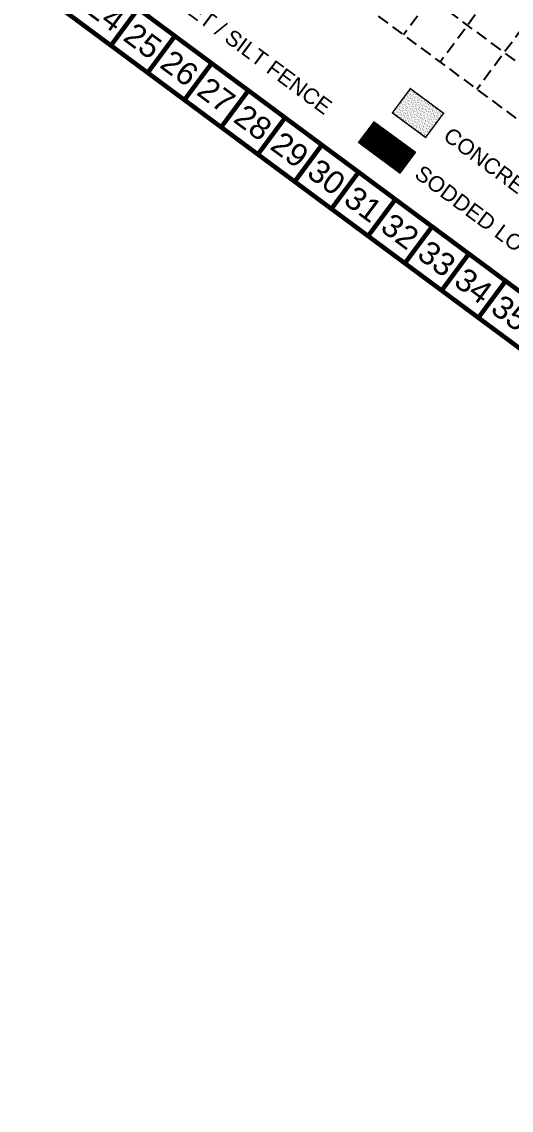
# Model space of a CAD drawing. Header units: feet. Extents: x 2260 to 6199, y 3666 to 7344.
# Drawn here: x 3212 to 3771, y 3666 to 4910 of the extents above; entities that cross this region are included whole.
import ezdxf
from ezdxf.enums import TextEntityAlignment as Align

# ---------------------------------------------------------------- set-up
doc = ezdxf.new("R2010")
doc.units = ezdxf.units.FT
doc.header["$LTSCALE"] = 40
doc.header["$MEASUREMENT"] = 0
doc.linetypes.add('HIDDEN', pattern=[0.375, 0.25, -0.125])
for name, color, linetype in [('BASE', 7, 'CONTINUOUS'), ('GRID', 254, 'HIDDEN'), ('LEGEND', 7, 'CONTINUOUS')]:
    doc.layers.add(name, color=color, linetype=linetype)
doc.styles.add("L200'", font='ARIAL.TTF', dxfattribs={"height": 0.001969})
doc.styles.get("Standard").update_dxf_attribs({"font": 'ARIAL.TTF'})

msp = doc.modelspace()

# ---------------------------------------------------------------- hatches: boundary and pattern name
at = {"layer": 'BASE'}
h = msp.add_hatch(dxfattribs=at)
h.set_pattern_fill('AR-SAND', color=30, scale=1.378062, angle=-36.5494, style=0)
h.set_pattern_definition([(0.95063, (4510.2082, 4028.5431), (1.511524, 2.1848018), [0, -2.0946546, 0, -2.342706, 0, -2.239351]), (330.95063, (4510.208, 4028.543), (4.27526, 1.6719), [0, -1.130011, 0, -1.8879453, 0, -0.7234827]), (290.95063, (4508.8465, 4029.5525), (3.45218, -2.5493774), [0, -0.689031, 0, -2.480512, 0, -3.2384463]), (280.95063, (4508.8465, 4029.5525), (4.048227, -1.495361), [0, -0.3445156, 0, -1.6261134, 0, -1.860384])])
h.paths.add_polyline_path([(3672.9, 4777.9), (3693.4, 4805.6), (3655.5, 4833.7), (3635, 4806)])
at = {"layer": 'LEGEND'}
h = msp.add_hatch(dxfattribs=at)
h.set_pattern_fill('ANSI31', color=2, scale=137.646655, angle=-36.5494, style=0)
h.set_pattern_definition([(8.451, (3497.5, 4755.123), (-2.5285, 17.019), [])])
h.paths.add_polyline_path([(3614.3, 4795.5), (3613.3, 4794.1), (3596.8, 4772), (3643.6, 4737.3), (3661.1, 4760.9)])
h = msp.add_hatch(dxfattribs=at)
h.set_pattern_fill('ANSI31', color=2, scale=6.882333, angle=-36.5494, style=0)
h.set_pattern_definition([(8.45063, (3497.50074, 4755.1232), (-0.126426, 0.8509513), [])])
h.paths.add_polyline_path([(3614.3, 4795.5), (3613.3, 4794.1), (3596.8, 4772), (3643.6, 4737.3), (3661.1, 4760.9)])

# ---------------------------------------------------------------- linework, layer by layer
at = {"layer": 'BASE', "const_width": 5.22}
for points in [[(2264.1, 5660.9), (4950.4, 3669.5), (6195.1, 5348.5), (3508.7, 7339.9)], [(2337.1, 5671.7), (4939.6, 3742.6), (6122, 5337.6), (3519.5, 7266.8)]]:
    msp.add_lwpolyline(points, close=True, dxfattribs=at)
for points in [[(3313.4, 4883), (3344.5, 4925)], [(3355.4, 4851.9), (3386.5, 4893.8)], [(3397.4, 4820.8), (3428.5, 4862.7)], [(3439.3, 4789.6), (3470.5, 4831.6)], [(3481.3, 4758.5), (3512.4, 4800.5)], [(3523.3, 4727.4), (3554.4, 4769.4)], [(3565.3, 4696.3), (3596.4, 4738.3)], [(3607.2, 4665.2), (3638.4, 4707.2)], [(3649.2, 4634.1), (3680.3, 4676)], [(3691.2, 4602.9), (3722.3, 4644.9)], [(3733.2, 4571.8), (3764.3, 4613.8)]]:
    msp.add_lwpolyline(points, dxfattribs=at)
at = {"layer": 'BASE', "color": 30, "const_width": 1.72}
msp.add_lwpolyline([(3635, 4806), (3672.9, 4777.9), (3693.4, 4805.6), (3655.5, 4833.7)], close=True, dxfattribs=at)
at = {"layer": 'GRID', "linetype": 'HIDDEN', "ltscale": 1.35}
for p, q in [((4736.8, 6364.4), (3647.6, 4895.1)), ((4778.8, 6333.3), (3689.6, 4864)), ((4820.8, 6302.2), (3731.6, 4832.9)), ((2462.4, 5838.8), (5064.8, 3909.6)), ((2431.3, 5796.8), (5033.7, 3867.6))]:
    msp.add_line(p, q, dxfattribs=at)
at = {"layer": 'LEGEND', "color": 2}
msp.add_lwpolyline([(3613.3, 4794.1), (3596.8, 4772), (3643.6, 4737.3), (3661.1, 4760.9), (3614.3, 4795.5)], close=True, dxfattribs=at)

# ---------------------------------------------------------------- texts
at = {"layer": 'BASE'}
for s, p in [('24', (3308, 4919.5)), ('25', (3350, 4888.4)), ('26', (3391.9, 4857.3)), ('27', (3433.9, 4826.2)), ('28', (3475.9, 4795.1)), ('29', (3517.9, 4764)), ('30', (3559.8, 4732.8)), ('31', (3601.8, 4701.7)), ('32', (3643.8, 4670.6)), ('33', (3685.8, 4639.5)), ('34', (3727.7, 4608.4)), ('35', (3769.7, 4577.3))]:
    msp.add_text(s, height=26.12, rotation=323.4506, dxfattribs=at).set_placement(p, align=Align.MIDDLE_CENTER)
at = {"layer": 'LEGEND', "style": "L200'"}
for s, height, p in [('EROSION BLANKET / SILT FENCE', 17.817, (3236.2, 5041)), ('CONCRETE WASHOUT', 17.817, (3691.7, 4776.6)), ('SODDED LOT', 17.82, (3658.9, 4733.2))]:
    msp.add_text(s, height=height, rotation=323.4506, dxfattribs=at).set_placement(p)

doc.saveas('drawing.dxf')
